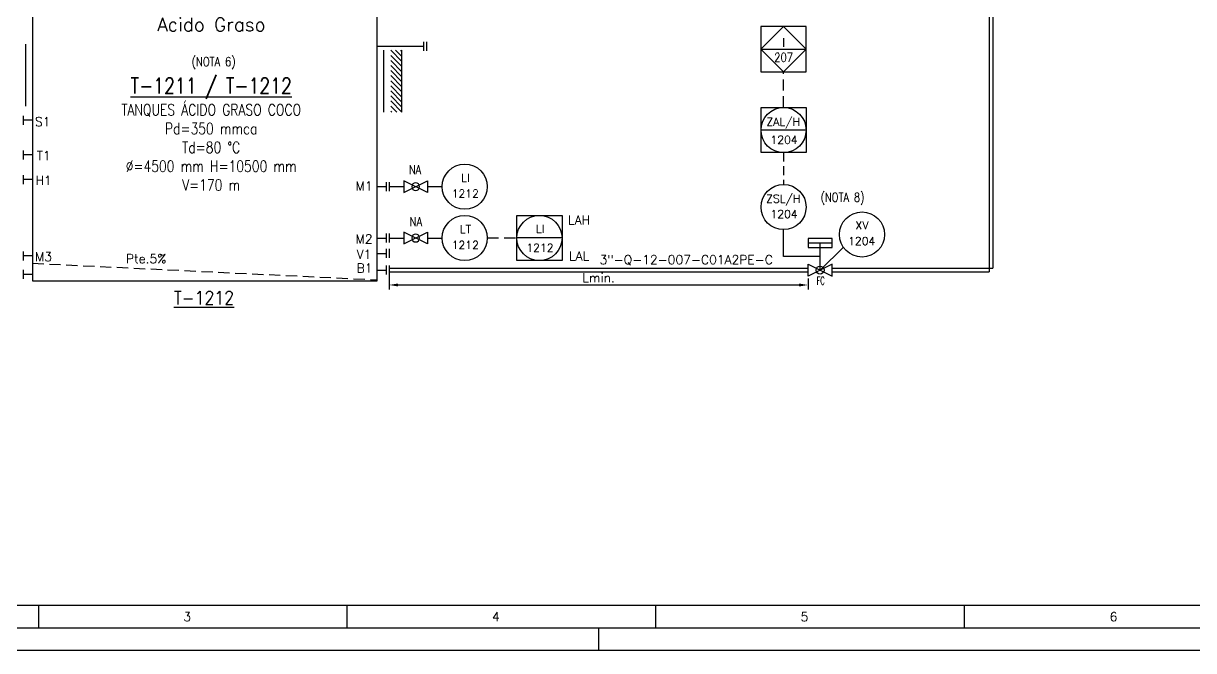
# Model space of a CAD drawing. Header units: metres. Extents: x 91 to 3133, y 1612 to 2206.
# Drawn here: x 2298.1 to 2557.6, y 1611.7 to 1750.7 of the extents above; entities that cross this region are included whole.
import ezdxf
from ezdxf.enums import TextEntityAlignment as Align

# ---------------------------------------------------------------- set-up
doc = ezdxf.new("R2010")
doc.units = ezdxf.units.M
doc.linetypes.add('TRAZOS', pattern=[0.75, 0.5, -0.25])
for name, color, linetype in [('CAJETIN', 1, 'Continuous'), ('COTAS', 4, 'Continuous'), ('EQUIPOS', 5, 'Continuous'), ('FORMATO', 7, 'Continuous'), ('INSTRUMENTOS', 1, 'Continuous'), ('TEX', 7, 'Continuous'), ('TEXTO-INSTRUMENTACION', 7, 'Continuous'), ('TEXTO-VALVULAS Y ACCESORIOS', 7, 'Continuous'), ('TUBERIA', 5, 'Continuous'), ('VALVULAS Y ACCESORIOS', 1, 'Continuous')]:
    doc.layers.add(name, color=color, linetype=linetype)
doc.styles.add('PY', font='ROMANS.shx')
doc.styles.add('PY1', font='ROMANS.shx', dxfattribs={"width": 0.8})
doc.styles.add('PY3', font='ROMANS.shx', dxfattribs={"width": 0.6})
doc.styles.add('TXT', font='txt')
doc.linetypes.add('SEÑAL_MECANICA2', pattern='A,4.411183,["o",PY,S=4.130212,R=360,X=0,Y=-1.374288],0.588817,-0.374158,["",PY,S=2,R=360,X=0,Y=-0.688262],-2.183682', length=7.55784)
doc.dimstyles.new('1-5', dxfattribs={"dimtxt": 2, "dimasz": 2, "dimexe": 1, "dimexo": 0.5, "dimgap": 0.6, "dimtad": 1, "dimdec": 0, "dimlfac": 5, "dimzin": 0, "dimdsep": 46, "dimtxsty": 'PY', "dimcen": 0.7, "dimclrd": 4, "dimclre": 4, "dimclrt": 7, "dimazin": 0, "dimtfac": 1, "dimtdec": 0, "dimtofl": 0, "dimtmove": 0, "dimatfit": 3, "dimfxl": 1, "dimtolj": 1, "dimtzin": 0, "dimarcsym": 0})

# ---------------------------------------------------------------- blocks, each defined once
blk = doc.blocks.new('VALV GLOB-V')
at = {"layer": 'INSTRUMENTOS', "color": 1, "flags": 128}
blk.add_lwpolyline([(5.7, -1.43), (5.7, 1.43), (0, -1.43), (0, 1.43)], close=True, dxfattribs=at)
at = {"layer": 'INSTRUMENTOS', "color": 1}
blk.add_circle((2.85, 0), 0.95, dxfattribs=at)
at = {"layer": 'INSTRUMENTOS', "color": 7, "linetype": 'SEÑAL_MECANICA2', "style": 'PY'}
blk.add_attdef('REF.', text='', height=2, dxfattribs=at).set_placement((3, -3.37), align=Align.MIDDLE)
blk = doc.blocks.new('SEÑAL CIR')
at = {"color": 1}
blk.add_circle((0, 5.7), 5.7, dxfattribs=at)
at = {"layer": 'INSTRUMENTOS', "linetype": 'Continuous', "style": 'PY', "flags": 4}
for p in [(0.18, 6.94), (0.13, 2.95)]:
    blk.add_attdef('---', text='', height=2, dxfattribs=at).set_placement(p, align=Align.CENTER)
blk = doc.blocks.new('SEÑAL CIRCU MARCO')
at = {"color": 1, "linetype": 'Continuous', "ltscale": 0.5}
blk.add_line((5.7, 5.7), (-5.7, 5.7), dxfattribs=at)
at = {"color": 1, "flags": 128}
blk.add_lwpolyline([(5.7, 0), (-5.7, 0), (-5.7, 11.4), (5.7, 11.4)], close=True, dxfattribs=at)
at = {"color": 1}
blk.add_circle((0, 5.7), 5.7, dxfattribs=at)
at = {"style": 'PY'}
for tag, p in [('XXX', (0.18, 7.98)), ('YYY', (0.13, 3.24))]:
    blk.add_attdef(tag, text='', height=2, dxfattribs=at).set_placement(p, align=Align.MIDDLE)
blk = doc.blocks.new('*D17')
at = {"layer": 'COTAS', "color": 4, "lineweight": -2, "transparency": 16777216}
for p, q in [((2379.22, 1695.05), (2379.22, 1691.75)), ((2472.09, 1694.2), (2472.09, 1691.75)), ((2381.22, 1692.75), (2470.09, 1692.75))]:
    blk.add_line(p, q, dxfattribs=at)
at = {"layer": 'COTAS', "color": 4, "transparency": 16777216}
for points in [[(2381.22, 1693.08), (2381.22, 1692.42), (2379.22, 1692.75)], [(2470.09, 1693.08), (2470.09, 1692.42), (2472.09, 1692.75)]]:
    blk.add_solid(points, dxfattribs=at)
at = {"layer": 'DEFPOINTS', "color": 0, "transparency": 16777216}
for p in [(2379.22, 1695.55), (2472.09, 1694.7), (2472.09, 1692.75)]:
    blk.add_point(p, dxfattribs=at)
at = {"layer": 'COTAS', "color": 7, "transparency": 16777216, "insert": (2425.66, 1694.35), "char_height": 2, "attachment_point": 5, "style": 'PY'}
blk.add_mtext('\\A1;Lmin.', dxfattribs=at)
blk = doc.blocks.new('SECUENCIA PROGRAMADA EN SISTEMA DE CONTROL PLC')
at = {"layer": 'INSTRUMENTOS'}
blk.add_line((-5, 5), (5, 5), dxfattribs=at)
at = {"layer": 'INSTRUMENTOS', "flags": 128}
for points in [[(0, 0), (-5, 5), (0, 10), (5, 5)], [(-5, 0), (5, 0), (5, 10), (-5, 10)]]:
    blk.add_lwpolyline(points, close=True, dxfattribs=at)
at = {"layer": 'TEXTO-INSTRUMENTACION', "linetype": 'Continuous', "style": 'PY1', "width": 0.8}
for tag, p in [('XXX', (0.01, 6.43)), ('YYY', (0.01, 3.17))]:
    blk.add_attdef(tag, text='', height=2, dxfattribs=at).set_placement(p, align=Align.MIDDLE_CENTER)
blk = doc.blocks.new('MARCO-A1')
at = {"layer": 'FORMATO', "color": 5}
for p, q in [((146.83, 10), (146.83, 5)), ((215.25, 10), (215.25, 5)), ((283.67, 10), (283.67, 5)), ((352.08, 10), (352.08, 5))]:
    blk.add_line(p, q, dxfattribs=at)
at = {"layer": 'FORMATO', "color": 1, "linetype": 'Continuous'}
blk.add_line((271, 5), (271, 0), dxfattribs=at)
at = {"layer": 'FORMATO', "color": 1}
blk.add_lwpolyline([(0, 594), (841, 594), (841, 0), (0, 0)], close=True, dxfattribs=at)
at = {"layer": 'FORMATO', "color": 5}
blk.add_lwpolyline([(5, 589), (836, 589), (836, 5), (5, 5)], close=True, dxfattribs=at)
at = {"layer": 'FORMATO', "color": 8, "linetype": 'Continuous'}
blk.add_lwpolyline([(10, 584), (831, 584), (831, 10), (10, 10)], close=True, dxfattribs=at)
at = {"layer": 'FORMATO', "color": 1, "style": 'PY'}
for s, p in [('3', (178.99, 6.5)), ('4', (247.4, 6.5)), ('5', (315.82, 6.5)), ('6', (384.34, 6.5))]:
    blk.add_text(s, height=2, dxfattribs=at).set_placement(p)

msp = doc.modelspace()

# ---------------------------------------------------------------- hatches: boundary and pattern name
at = {"layer": 'EQUIPOS'}
h = msp.add_hatch(dxfattribs=at)
h.set_pattern_fill('ANSI31', color=4, scale=0.25, style=0)
h.set_pattern_definition([(135, (3614.4817, 2534.9069), (0.561266, 0.561266), [])])
h.paths.add_polyline_path([(2382.07, 1731.05), (2379.57, 1731.05), (2379.57, 1744.8), (2382.07, 1744.8)])

# ---------------------------------------------------------------- linework, layer by layer
at = {"color": 1}
for p, q in [((2379.22, 1714.55), (2382.48, 1714.55)), ((2387.74, 1714.55), (2390.99, 1714.55)), ((2466.67, 1699.06), (2466.67, 1705.02)), ((2379.22, 1703.16), (2382.48, 1703.16)), ((2387.74, 1703.16), (2390.99, 1703.16)), ((2474.76, 1696.04), (2479.93, 1701.12)), ((2474.76, 1699.06), (2466.67, 1699.06))]:
    msp.add_line(p, q, dxfattribs=at)
at = {"layer": 'CAJETIN', "color": 1, "linetype": 'TRAZOS', "ltscale": 5}
for p, q in [((2466.67, 1732.09), (2466.67, 1740.02)), ((2400.99, 1703.17), (2407.54, 1703.17)), ((2300.16, 1697.57), (2376.57, 1693.89))]:
    msp.add_line(p, q, dxfattribs=at)
at = {"layer": 'CAJETIN', "color": 1, "linetype": 'TRAZOS', "ltscale": 4}
msp.add_line((2466.67, 1722.09), (2466.67, 1715.01), dxfattribs=at)
at = {"layer": 'EQUIPOS'}
for p, q in [((2513.06, 1813.18), (2513.06, 1696.45)), ((2300.16, 1760.1), (2300.16, 1693.68)), ((2376.59, 1729.16), (2376.57, 1760.1)), ((2376.57, 1697.59), (2376.59, 1729.16)), ((2376.57, 1693.68), (2376.57, 1697.59)), ((2379.22, 1696.45), (2472.09, 1696.45)), ((2477.42, 1696.45), (2513.06, 1696.45)), ((2300.16, 1693.68), (2376.57, 1693.68))]:
    msp.add_line(p, q, dxfattribs=at)
at = {"layer": 'EQUIPOS', "color": 4}
for p, q in [((2298.66, 1732.38), (2298.66, 1746.14)), ((2378.07, 1731.05), (2378.07, 1744.81)), ((2382.07, 1731.05), (2382.07, 1744.81))]:
    msp.add_line(p, q, dxfattribs=at)
at = {"layer": 'TUBERIA', "color": 4, "linetype": 'Continuous'}
for p, q in [((2512.26, 1812.38), (2512.26, 1695.65)), ((2379.22, 1695.65), (2472.09, 1695.65)), ((2477.42, 1695.65), (2512.26, 1695.65))]:
    msp.add_line(p, q, dxfattribs=at)
at = {"layer": 'TUBERIA', "linetype": 'Continuous'}
for p, q in [((2376.57, 1745.69), (2386.84, 1745.69)), ((2300.16, 1729.26), (2298.17, 1729.26)), ((2300.16, 1721.6), (2298.17, 1721.6)), ((2300.16, 1716.11), (2298.17, 1716.11)), ((2376.57, 1714.55), (2378.56, 1714.55)), ((2376.57, 1703.16), (2378.56, 1703.16)), ((2376.57, 1699.76), (2378.56, 1699.76)), ((2300.16, 1699.21), (2298.17, 1699.21)), ((2300.16, 1695.11), (2298.17, 1695.11)), ((2376.57, 1696.05), (2378.56, 1696.05))]:
    msp.add_line(p, q, dxfattribs=at)
at = {"layer": 'VALVULAS Y ACCESORIOS', "ltscale": 0.1}
for p, q in [((2386.84, 1746.69), (2386.84, 1744.69)), ((2387.51, 1746.69), (2387.51, 1744.69)), ((2298.17, 1728.26), (2298.17, 1730.26)), ((2298.17, 1720.6), (2298.17, 1722.6)), ((2298.17, 1715.11), (2298.17, 1717.11)), ((2378.56, 1715.55), (2378.56, 1713.55)), ((2379.22, 1715.55), (2379.22, 1713.55)), ((2378.56, 1704.16), (2378.56, 1702.16)), ((2379.22, 1704.16), (2379.22, 1702.16)), ((2298.17, 1698.21), (2298.17, 1700.21)), ((2378.56, 1700.76), (2378.56, 1698.76)), ((2379.22, 1700.76), (2379.22, 1698.76)), ((2378.56, 1697.05), (2378.56, 1695.05)), ((2379.22, 1697.05), (2379.22, 1695.05)), ((2298.17, 1694.11), (2298.17, 1696.11))]:
    msp.add_line(p, q, dxfattribs=at)
at = {"layer": 'VALVULAS Y ACCESORIOS'}
for p, q in [((2472.09, 1702.08), (2477.42, 1702.08)), ((2474.76, 1696.04), (2474.76, 1702.08))]:
    msp.add_line(p, q, dxfattribs=at)
at = {"layer": 'VALVULAS Y ACCESORIOS', "flags": 128}
for points in [[(2472.09, 1703.08), (2472.09, 1701.08), (2477.42, 1701.08), (2477.42, 1703.08)], [(2472.09, 1694.7), (2472.09, 1697.37), (2477.42, 1694.7), (2477.42, 1697.37)]]:
    msp.add_lwpolyline(points, close=True, dxfattribs=at)

# ---------------------------------------------------------------- block references
msp.add_blockref('MARCO-A1', (2154.63, 1611.7))
ref = msp.add_blockref('SECUENCIA PROGRAMADA EN SISTEMA DE CONTROL PLC', (2466.67, 1740.02), dxfattribs=dict(xscale=1.005571670621293, yscale=1.005571670621293, zscale=1.005571670621293))
ref.add_attrib('XXX', 'I', dxfattribs={"layer": 'TEXTO-INSTRUMENTACION', "linetype": 'Continuous', "height": 2.01, "style": 'TXT'}).set_placement((2466.68, 1746.49), align=Align.MIDDLE_CENTER)
ref.add_attrib('YYY', '207', dxfattribs={"layer": 'TEXTO-INSTRUMENTACION', "linetype": 'Continuous', "height": 2.011, "style": 'PY1', "width": 0.8}).set_placement((2466.68, 1743.2), align=Align.MIDDLE_CENTER)
ref = msp.add_blockref('SEÑAL CIRCU MARCO', (2466.67, 1722.09), dxfattribs=dict(xscale=0.8770999999999276, yscale=0.8770999999999276, zscale=0.8770999999999276))
ref.add_attrib('XXX', 'ZAL/H', dxfattribs={"height": 1.754, "style": 'PY'}).set_placement((2466.6, 1728.79), align=Align.MIDDLE)
ref.add_attrib('YYY', '1204', dxfattribs={"height": 1.754, "style": 'PY'}).set_placement((2466.78, 1724.94), align=Align.MIDDLE)
at = {"linetype": 'Continuous'}
ref = msp.add_blockref('SEÑAL CIR', (2395.99, 1709.55), dxfattribs=dict(at, xscale=0.8770999999999276, yscale=0.8770999999999276, zscale=0.8770999999999276))
ref.add_attrib('---', 'LI', dxfattribs={"layer": 'INSTRUMENTOS', "color": 7, "linetype": 'Continuous', "height": 1.754, "style": 'PY'}).set_placement((2396.15, 1715.64), align=Align.CENTER)
ref.add_attrib('---', '1212', dxfattribs={"layer": 'INSTRUMENTOS', "color": 7, "linetype": 'Continuous', "height": 1.754, "style": 'PY'}).set_placement((2396.1, 1712.14), align=Align.CENTER)
at = {"linetype": 'Continuous', "xscale": -0.9232631578945529, "yscale": 0.9232631578947803, "zscale": 0.9232631578946926, "rotation": 180}
for p in [(2382.48, 1714.55), (2382.48, 1703.16)]:
    msp.add_blockref('VALV GLOB-V', p, dxfattribs=at)
at = {"linetype": 'Continuous'}
ref = msp.add_blockref('SEÑAL CIR', (2466.67, 1705.02), dxfattribs=dict(at, xscale=0.8770999999999276, yscale=0.8770999999999276, zscale=0.8770999999999276))
ref.add_attrib('---', 'ZSL/H', dxfattribs={"layer": 'INSTRUMENTOS', "color": 7, "linetype": 'Continuous', "height": 1.754, "style": 'PY'}).set_placement((2466.61, 1710.99), align=Align.CENTER)
ref.add_attrib('---', '1204', dxfattribs={"layer": 'INSTRUMENTOS', "color": 7, "linetype": 'Continuous', "height": 1.754, "style": 'PY'}).set_placement((2466.78, 1707.6), align=Align.CENTER)
ref = msp.add_blockref('SEÑAL CIR', (2395.99, 1698.17), dxfattribs=dict(at, xscale=0.8770999999999276, yscale=0.8770999999999276, zscale=0.8770999999999276))
ref.add_attrib('---', 'LT', dxfattribs={"layer": 'INSTRUMENTOS', "color": 7, "linetype": 'Continuous', "height": 1.754, "style": 'PY'}).set_placement((2396.15, 1704.25), align=Align.CENTER)
ref.add_attrib('---', '1212', dxfattribs={"layer": 'INSTRUMENTOS', "color": 7, "linetype": 'Continuous', "height": 1.754, "style": 'PY'}).set_placement((2396.1, 1700.75), align=Align.CENTER)
at = {"xscale": 0.8777884135906788, "yscale": 0.8777884135906788, "zscale": 0.8777884135906788}
msp.add_blockref('SEÑAL CIRCU MARCO', (2412.55, 1698.17), dxfattribs=at).add_auto_attribs({'XXX': 'LI', 'YYY': '1212'})
at = {"linetype": 'Continuous'}
ref = msp.add_blockref('SEÑAL CIR', (2484.06, 1698.94), dxfattribs=dict(at, xscale=0.8770999999999276, yscale=0.8770999999999276, zscale=0.8770999999999276))
ref.add_attrib('---', 'XV', dxfattribs={"layer": 'INSTRUMENTOS', "color": 7, "linetype": 'Continuous', "height": 1.754, "style": 'PY'}).set_placement((2484.06, 1705.1), align=Align.CENTER)
ref.add_attrib('---', '1204', dxfattribs={"layer": 'INSTRUMENTOS', "color": 7, "linetype": 'Continuous', "height": 1.754, "style": 'PY'}).set_placement((2483.99, 1701.61), align=Align.CENTER)
ref = msp.add_blockref('VALV GLOB-V', (2472.09, 1696.04), dxfattribs=dict(at, xscale=0.9356729824555714, yscale=0.9356729824555714, zscale=0.9356729824555714))
ref.add_attrib('REF.', 'FC', dxfattribs={"layer": 'INSTRUMENTOS', "color": 7, "linetype": 'SEÑAL_MECANICA2', "height": 1.778, "style": 'PY3', "width": 0.6}).set_placement((2474.89, 1693.7), align=Align.MIDDLE)

# ---------------------------------------------------------------- texts
at = {"layer": 'CAJETIN', "color": 6, "linetype": 'Continuous', "style": 'PY', "width": 0.85}
msp.add_text('%%UT-1212', height=3, dxfattribs=at).set_placement((2338.18, 1688.4), align=Align.CENTER)
at = {"layer": 'CAJETIN', "color": 5, "linetype": 'Continuous', "insert": (2339.78, 1738.67), "char_height": 3.5, "width": 66.3747, "attachment_point": 2, "style": 'PY1'}
msp.add_mtext('{\\LT-1211 / T-1212\\P\\H0.7143x;\\l\\C7;TANQUES ÁCIDO GRASO COCO\\PPd=350 mmca\\PTd=80 °C\\C5;\\P\\C7;%%C=4500 mm H=10500 mm\\PV=170 m}', dxfattribs=at)
at = {"layer": 'EQUIPOS', "color": 6, "insert": (2339.83, 1751.99), "char_height": 3, "width": 61.3479, "attachment_point": 2, "style": 'PY'}
msp.add_mtext('Acido Graso', dxfattribs=at)
at = {"layer": 'TEX', "color": 7, "char_height": 2, "width": 28.6036, "attachment_point": 5, "style": 'PY1'}
for s, insert in [('(NOTA 6)', (2340.32, 1741.93)), ('NA', (2384.97, 1718.31)), ('(NOTA 8)', (2479.75, 1711.87)), ('NA', (2385.17, 1706.79))]:
    msp.add_mtext(s, dxfattribs=dict(at, insert=insert))
at = {"layer": 'TEXTO-VALVULAS Y ACCESORIOS', "style": 'PY'}
msp.add_text('3"-Q-12-007-C01A2PE-C', height=2, dxfattribs=at).set_placement((2445.11, 1697.35), align=Align.CENTER)
at = {"layer": 'TEXTO-VALVULAS Y ACCESORIOS', "color": 7, "linetype": 'Continuous', "insert": (2320.87, 1699.58), "char_height": 2, "width": 14.9764, "attachment_point": 1, "style": 'PY'}
msp.add_mtext('Pte.5%', dxfattribs=at)
at = {"layer": 'TEXTO-VALVULAS Y ACCESORIOS', "color": 7, "linetype": 'Continuous', "style": 'PY', "flags": 4}
for tag, p in [('S1', (2302.43, 1727.95)), ('T1', (2302.62, 1720.41)), ('H1', (2302.62, 1714.92)), ('M1', (2373.65, 1713.69)), ('LAH', (2421.34, 1706.14)), ('M2', (2373.67, 1701.96)), ('M3', (2302.62, 1698.02)), ('V1', (2373.67, 1698.55)), ('LAL', (2421.34, 1698.18)), ('B1', (2373.77, 1695.49))]:
    msp.add_attdef(tag, text='---', height=2, dxfattribs=at).set_placement(p, align=Align.CENTER)

# ---------------------------------------------------------------- dimensions: what is measured, and where the dimension line sits
at = {"layer": 'COTAS', "color": 1}
dim = msp.add_linear_dim(base=(2472.09, 1692.75), p1=(2379.22, 1695.55), p2=(2472.09, 1694.7), text='Lmin.', dimstyle='1-5', dxfattribs=at)
dim.commit()
dim.dimension.update_dxf_attribs({"geometry": '*D17', "text_midpoint": (2425.66, 1694.35)})

doc.saveas('drawing.dxf')
